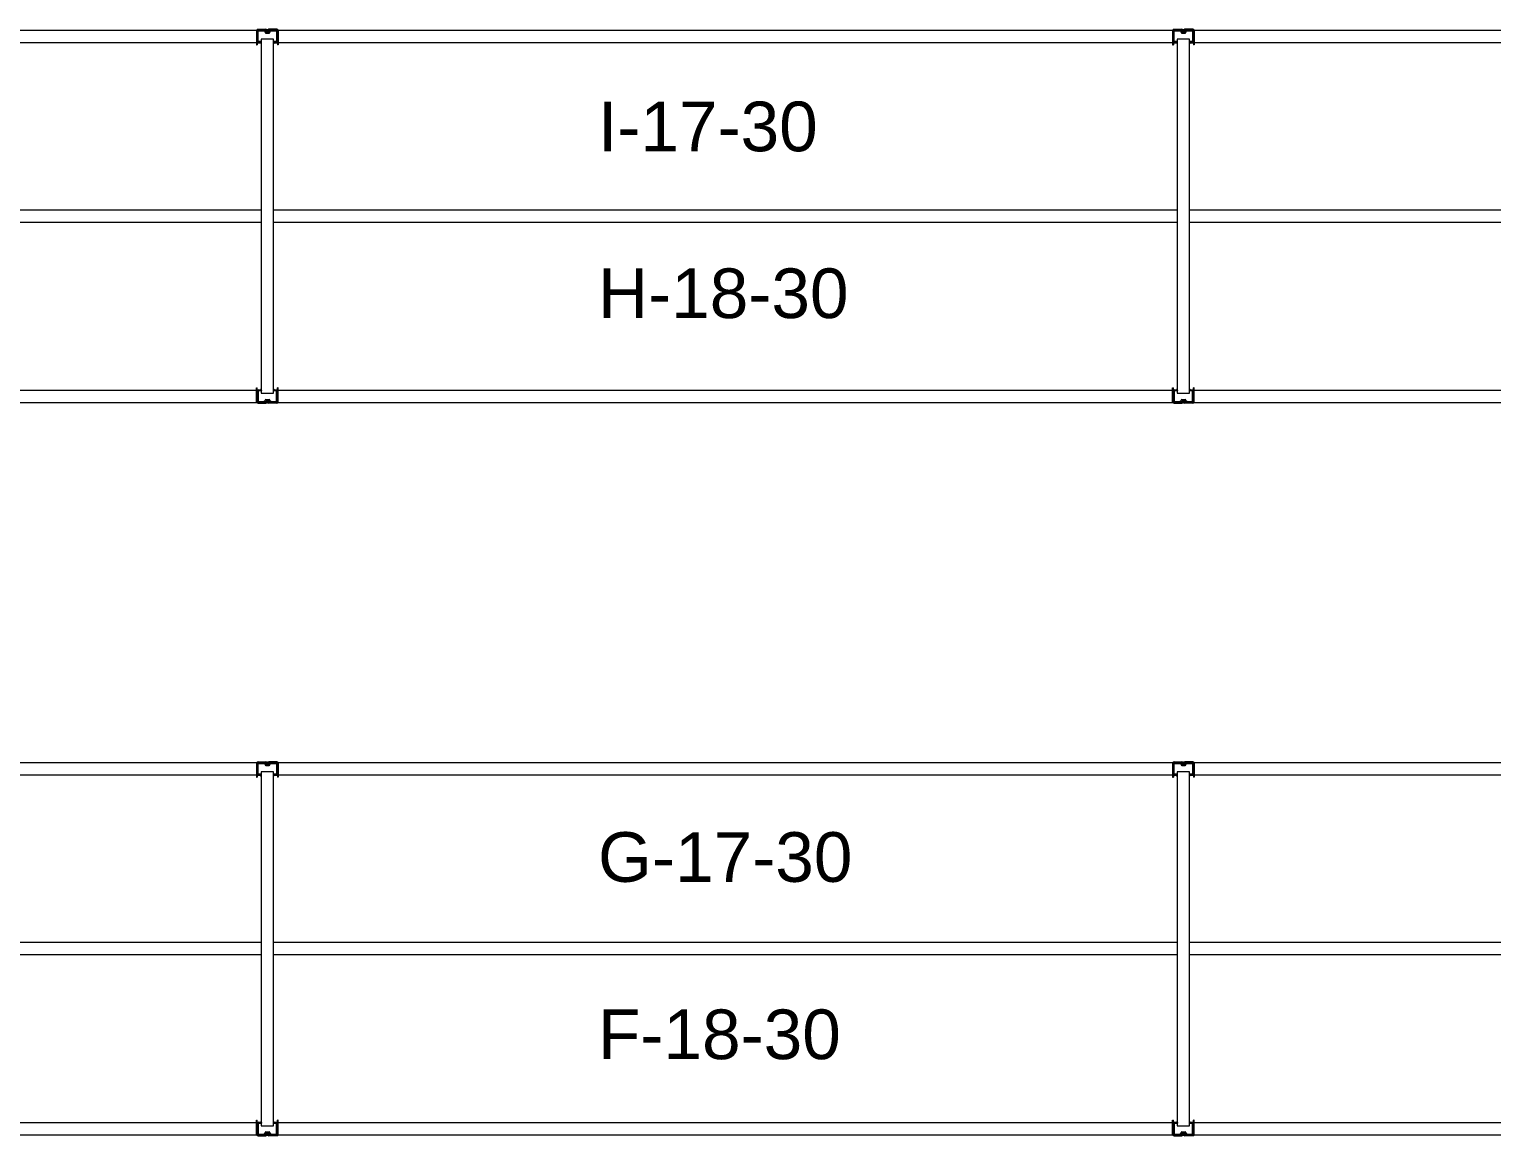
# Model space of a CAD drawing. Header units: inches. Extents: x 2743 to 10591, y -1604 to 5792.
# Drawn here: x 3380.9 to 3616.6, y -156.5 to 21.8 of the extents above; entities that cross this region are included whole.
import ezdxf

# ---------------------------------------------------------------- set-up
doc = ezdxf.new("R2010")
doc.units = ezdxf.units.IN
doc.header["$LTSCALE"] = 0.1875
doc.header["$MEASUREMENT"] = 0
for name, color, linetype, lineweight in [('22 Dimension', 7, 'Continuous', 5), ('32 Echelle', 160, 'Continuous', 15), ('33 Poutre', 30, 'Continuous', 15)]:
    doc.layers.add(name, color=color, linetype=linetype, lineweight=lineweight)
doc.styles.add('arial', font='')
doc.styles.get('arial').set_extended_font_data('Arial')

msp = doc.modelspace()

# ---------------------------------------------------------------- hatches: boundary and pattern name
at = {"layer": '32 Echelle'}
for points in [[(3418.33382, 19.47012), (3418.33382, 19.65762), (3418.14632, 19.65762)], [(3418.33382, 19.47012), (3418.33382, 19.65762), (3418.14632, 19.65762)], [(3420.33382, 19.47012), (3420.33382, 19.65762), (3420.52132, 19.65762)], [(3420.33382, 19.47012), (3420.33382, 19.65762), (3420.52132, 19.65762)], [(3565.95882, 19.47012), (3565.95882, 19.65762), (3565.77132, 19.65762)], [(3565.95882, 19.47012), (3565.95882, 19.65762), (3565.77132, 19.65762)], [(3567.95882, 19.47012), (3567.95882, 19.65762), (3568.14632, 19.65762)], [(3567.95882, 19.47012), (3567.95882, 19.65762), (3568.14632, 19.65762)], [(3418.33382, -36.15488), (3418.33382, -36.34238), (3418.14632, -36.34238)], [(3418.33382, -36.15488), (3418.33382, -36.34238), (3418.14632, -36.34238)], [(3420.33382, -36.15488), (3420.33382, -36.34238), (3420.52132, -36.34238)], [(3420.33382, -36.15488), (3420.33382, -36.34238), (3420.52132, -36.34238)], [(3565.95882, -36.15488), (3565.95882, -36.34238), (3565.77132, -36.34238)], [(3565.95882, -36.15488), (3565.95882, -36.34238), (3565.77132, -36.34238)], [(3567.95882, -36.15488), (3567.95882, -36.34238), (3568.14632, -36.34238)], [(3567.95882, -36.15488), (3567.95882, -36.34238), (3568.14632, -36.34238)], [(3418.33382, -98.52988), (3418.33382, -98.34238), (3418.14632, -98.34238)], [(3418.33382, -98.52988), (3418.33382, -98.34238), (3418.14632, -98.34238)], [(3420.33382, -98.52988), (3420.33382, -98.34238), (3420.52132, -98.34238)], [(3420.33382, -98.52988), (3420.33382, -98.34238), (3420.52132, -98.34238)], [(3565.95882, -98.52988), (3565.95882, -98.34238), (3565.77132, -98.34238)], [(3565.95882, -98.52988), (3565.95882, -98.34238), (3565.77132, -98.34238)], [(3567.95882, -98.52988), (3567.95882, -98.34238), (3568.14632, -98.34238)], [(3567.95882, -98.52988), (3567.95882, -98.34238), (3568.14632, -98.34238)], [(3418.33382, -154.15488), (3418.33382, -154.34238), (3418.14632, -154.34238)], [(3418.33382, -154.15488), (3418.33382, -154.34238), (3418.14632, -154.34238)], [(3420.33382, -154.15488), (3420.33382, -154.34238), (3420.52132, -154.34238)], [(3420.33382, -154.15488), (3420.33382, -154.34238), (3420.52132, -154.34238)], [(3565.95882, -154.15488), (3565.95882, -154.34238), (3565.77132, -154.34238)], [(3565.95882, -154.15488), (3565.95882, -154.34238), (3565.77132, -154.34238)], [(3567.95882, -154.15488), (3567.95882, -154.34238), (3568.14632, -154.34238)], [(3567.95882, -154.15488), (3567.95882, -154.34238), (3568.14632, -154.34238)]]:
    msp.add_hatch(color=256, dxfattribs=at).paths.add_polyline_path(points)

# ---------------------------------------------------------------- linework, layer by layer
at = {"layer": '22 Dimension'}
for p, q in [((3418.33382, -7.34238), (3272.70882, -7.34238)), ((3418.33382, -9.34238), (3272.70882, -9.34238)), ((3565.95882, -7.34238), (3420.33382, -7.34238)), ((3565.95882, -9.34238), (3420.33382, -9.34238)), ((3713.58382, -7.34238), (3567.95882, -7.34238)), ((3713.58382, -9.34238), (3567.95882, -9.34238)), ((3418.33382, -125.34238), (3272.70882, -125.34238)), ((3565.95882, -125.34238), (3420.33382, -125.34238)), ((3713.58382, -125.34238), (3567.95882, -125.34238)), ((3418.33382, -127.34238), (3272.70882, -127.34238)), ((3565.95882, -127.34238), (3420.33382, -127.34238)), ((3713.58382, -127.34238), (3567.95882, -127.34238))]:
    msp.add_line(p, q, dxfattribs=at)
at = {"layer": '32 Echelle', "linetype": 'Continuous', "lineweight": 25}
for p, q in [((3417.70886, 21.47387), (3417.70886, 19.84137)), ((3417.70886, 21.47387), (3417.70886, 19.84137)), ((3417.79886, 19.84137), (3417.79886, 21.47387)), ((3417.79886, 19.84137), (3417.79886, 21.47387)), ((3418.82145, 21.65762), (3417.89261, 21.65762)), ((3418.82145, 21.65762), (3417.89261, 21.65762)), ((3417.89261, 21.56762), (3418.82145, 21.56762)), ((3417.89261, 21.56762), (3418.82145, 21.56762)), ((3418.9111, 21.50128), (3418.95501, 21.35764)), ((3418.9111, 21.50128), (3418.95501, 21.35764)), ((3419.04108, 21.38396), (3418.99717, 21.52759)), ((3419.04108, 21.38396), (3418.99717, 21.52759)), ((3419.5369, 21.31762), (3419.13073, 21.31762)), ((3419.5369, 21.31762), (3419.13073, 21.31762)), ((3419.13073, 21.22762), (3419.5369, 21.22762)), ((3419.13073, 21.22762), (3419.5369, 21.22762)), ((3419.67047, 21.52759), (3419.62655, 21.38396)), ((3419.67047, 21.52759), (3419.62655, 21.38396)), ((3419.71262, 21.35764), (3419.75653, 21.50128)), ((3419.71262, 21.35764), (3419.75653, 21.50128)), ((3420.77502, 21.65762), (3419.84619, 21.65762)), ((3420.77502, 21.65762), (3419.84619, 21.65762)), ((3419.84619, 21.56762), (3420.77502, 21.56762)), ((3419.84619, 21.56762), (3420.77502, 21.56762)), ((3420.86877, 21.47387), (3420.86877, 19.84137)), ((3420.86877, 21.47387), (3420.86877, 19.84137)), ((3420.95877, 19.84137), (3420.95877, 21.47387)), ((3420.95877, 19.84137), (3420.95877, 21.47387)), ((3565.33386, 21.47387), (3565.33386, 19.84137)), ((3565.33386, 21.47387), (3565.33386, 19.84137)), ((3565.42386, 19.84137), (3565.42386, 21.47387)), ((3565.42386, 19.84137), (3565.42386, 21.47387)), ((3566.44645, 21.65762), (3565.51761, 21.65762)), ((3566.44645, 21.65762), (3565.51761, 21.65762)), ((3565.51761, 21.56762), (3566.44645, 21.56762)), ((3565.51761, 21.56762), (3566.44645, 21.56762)), ((3566.5361, 21.50128), (3566.58001, 21.35764)), ((3566.5361, 21.50128), (3566.58001, 21.35764)), ((3566.66608, 21.38396), (3566.62217, 21.52759)), ((3566.66608, 21.38396), (3566.62217, 21.52759)), ((3567.1619, 21.31762), (3566.75573, 21.31762)), ((3567.1619, 21.31762), (3566.75573, 21.31762)), ((3566.75573, 21.22762), (3567.1619, 21.22762)), ((3566.75573, 21.22762), (3567.1619, 21.22762)), ((3567.29547, 21.52759), (3567.25155, 21.38396)), ((3567.29547, 21.52759), (3567.25155, 21.38396)), ((3567.33762, 21.35764), (3567.38153, 21.50128)), ((3567.33762, 21.35764), (3567.38153, 21.50128)), ((3568.40002, 21.65762), (3567.47119, 21.65762)), ((3568.40002, 21.65762), (3567.47119, 21.65762)), ((3567.47119, 21.56762), (3568.40002, 21.56762)), ((3567.47119, 21.56762), (3568.40002, 21.56762)), ((3568.49377, 21.47387), (3568.49377, 19.84137)), ((3568.49377, 21.47387), (3568.49377, 19.84137)), ((3568.58377, 19.84137), (3568.58377, 21.47387)), ((3568.58377, 19.84137), (3568.58377, 21.47387)), ((3418.30886, 19.74762), (3417.89261, 19.74762)), ((3418.30886, 19.74762), (3417.89261, 19.74762)), ((3417.89261, 19.65762), (3418.30886, 19.65762)), ((3417.89261, 19.65762), (3418.30886, 19.65762)), ((3418.30886, 19.65762), (3418.30886, 19.74762)), ((3418.30886, 19.65762), (3418.30886, 19.74762)), ((3420.77502, 19.74762), (3420.35877, 19.74762)), ((3420.35877, 19.74762), (3420.35877, 19.65762)), ((3420.77502, 19.74762), (3420.35877, 19.74762)), ((3420.35877, 19.74762), (3420.35877, 19.65762)), ((3420.35877, 19.65762), (3420.77502, 19.65762)), ((3420.35877, 19.65762), (3420.77502, 19.65762)), ((3565.93386, 19.74762), (3565.51761, 19.74762)), ((3565.93386, 19.74762), (3565.51761, 19.74762)), ((3565.51761, 19.65762), (3565.93386, 19.65762)), ((3565.51761, 19.65762), (3565.93386, 19.65762)), ((3565.93386, 19.65762), (3565.93386, 19.74762)), ((3565.93386, 19.65762), (3565.93386, 19.74762)), ((3568.40002, 19.74762), (3567.98377, 19.74762)), ((3567.98377, 19.74762), (3567.98377, 19.65762)), ((3568.40002, 19.74762), (3567.98377, 19.74762)), ((3567.98377, 19.74762), (3567.98377, 19.65762)), ((3567.98377, 19.65762), (3568.40002, 19.65762)), ((3567.98377, 19.65762), (3568.40002, 19.65762)), ((3417.70886, -38.15863), (3417.70886, -36.52613)), ((3417.70886, -38.15863), (3417.70886, -36.52613)), ((3417.79886, -36.52613), (3417.79886, -38.15863)), ((3417.79886, -36.52613), (3417.79886, -38.15863)), ((3417.89261, -36.34238), (3418.30886, -36.34238)), ((3417.89261, -36.34238), (3418.30886, -36.34238)), ((3418.30886, -36.43238), (3417.89261, -36.43238)), ((3418.30886, -36.43238), (3417.89261, -36.43238)), ((3418.30886, -36.34238), (3418.30886, -36.43238)), ((3418.30886, -36.34238), (3418.30886, -36.43238)), ((3420.35877, -36.34238), (3420.77502, -36.34238)), ((3420.35877, -36.43238), (3420.35877, -36.34238)), ((3420.35877, -36.34238), (3420.77502, -36.34238)), ((3420.35877, -36.43238), (3420.35877, -36.34238)), ((3420.77502, -36.43238), (3420.35877, -36.43238)), ((3420.77502, -36.43238), (3420.35877, -36.43238)), ((3420.86877, -38.15863), (3420.86877, -36.52613)), ((3420.86877, -38.15863), (3420.86877, -36.52613)), ((3420.95877, -36.52613), (3420.95877, -38.15863)), ((3420.95877, -36.52613), (3420.95877, -38.15863)), ((3565.33386, -38.15863), (3565.33386, -36.52613)), ((3565.33386, -38.15863), (3565.33386, -36.52613)), ((3565.42386, -36.52613), (3565.42386, -38.15863)), ((3565.42386, -36.52613), (3565.42386, -38.15863)), ((3565.51761, -36.34238), (3565.93386, -36.34238)), ((3565.51761, -36.34238), (3565.93386, -36.34238)), ((3565.93386, -36.43238), (3565.51761, -36.43238)), ((3565.93386, -36.43238), (3565.51761, -36.43238)), ((3565.93386, -36.34238), (3565.93386, -36.43238)), ((3565.93386, -36.34238), (3565.93386, -36.43238)), ((3567.98377, -36.34238), (3568.40002, -36.34238)), ((3567.98377, -36.43238), (3567.98377, -36.34238)), ((3567.98377, -36.34238), (3568.40002, -36.34238)), ((3567.98377, -36.43238), (3567.98377, -36.34238)), ((3568.40002, -36.43238), (3567.98377, -36.43238)), ((3568.40002, -36.43238), (3567.98377, -36.43238)), ((3568.49377, -38.15863), (3568.49377, -36.52613)), ((3568.49377, -38.15863), (3568.49377, -36.52613)), ((3568.58377, -36.52613), (3568.58377, -38.15863)), ((3568.58377, -36.52613), (3568.58377, -38.15863)), ((3417.89261, -38.25238), (3418.82145, -38.25238)), ((3417.89261, -38.25238), (3418.82145, -38.25238)), ((3418.82145, -38.34238), (3417.89261, -38.34238)), ((3418.82145, -38.34238), (3417.89261, -38.34238)), ((3418.9111, -38.18604), (3418.95501, -38.04241)), ((3418.9111, -38.18604), (3418.95501, -38.04241)), ((3419.04108, -38.06872), (3418.99717, -38.21236)), ((3419.04108, -38.06872), (3418.99717, -38.21236)), ((3419.13073, -37.91238), (3419.5369, -37.91238)), ((3419.13073, -37.91238), (3419.5369, -37.91238)), ((3419.5369, -38.00238), (3419.13073, -38.00238)), ((3419.5369, -38.00238), (3419.13073, -38.00238)), ((3419.67047, -38.21236), (3419.62655, -38.06872)), ((3419.67047, -38.21236), (3419.62655, -38.06872)), ((3419.71262, -38.04241), (3419.75653, -38.18604)), ((3419.71262, -38.04241), (3419.75653, -38.18604)), ((3419.84619, -38.25238), (3420.77502, -38.25238)), ((3419.84619, -38.25238), (3420.77502, -38.25238)), ((3420.77502, -38.34238), (3419.84619, -38.34238)), ((3420.77502, -38.34238), (3419.84619, -38.34238)), ((3565.51761, -38.25238), (3566.44645, -38.25238)), ((3565.51761, -38.25238), (3566.44645, -38.25238)), ((3566.44645, -38.34238), (3565.51761, -38.34238)), ((3566.44645, -38.34238), (3565.51761, -38.34238)), ((3566.5361, -38.18604), (3566.58001, -38.04241)), ((3566.5361, -38.18604), (3566.58001, -38.04241)), ((3566.66608, -38.06872), (3566.62217, -38.21236)), ((3566.66608, -38.06872), (3566.62217, -38.21236)), ((3566.75573, -37.91238), (3567.1619, -37.91238)), ((3566.75573, -37.91238), (3567.1619, -37.91238)), ((3567.1619, -38.00238), (3566.75573, -38.00238)), ((3567.1619, -38.00238), (3566.75573, -38.00238)), ((3567.29547, -38.21236), (3567.25155, -38.06872)), ((3567.29547, -38.21236), (3567.25155, -38.06872)), ((3567.33762, -38.04241), (3567.38153, -38.18604)), ((3567.33762, -38.04241), (3567.38153, -38.18604)), ((3567.47119, -38.25238), (3568.40002, -38.25238)), ((3567.47119, -38.25238), (3568.40002, -38.25238)), ((3568.40002, -38.34238), (3567.47119, -38.34238)), ((3568.40002, -38.34238), (3567.47119, -38.34238)), ((3417.70886, -96.52613), (3417.70886, -98.15863)), ((3417.70886, -96.52613), (3417.70886, -98.15863)), ((3417.79886, -98.15863), (3417.79886, -96.52613)), ((3417.79886, -98.15863), (3417.79886, -96.52613)), ((3418.82145, -96.34238), (3417.89261, -96.34238)), ((3418.82145, -96.34238), (3417.89261, -96.34238)), ((3417.89261, -96.43238), (3418.82145, -96.43238)), ((3417.89261, -96.43238), (3418.82145, -96.43238)), ((3418.9111, -96.49872), (3418.95501, -96.64236)), ((3418.9111, -96.49872), (3418.95501, -96.64236)), ((3419.04108, -96.61604), (3418.99717, -96.47241)), ((3419.04108, -96.61604), (3418.99717, -96.47241)), ((3419.67047, -96.47241), (3419.62655, -96.61604)), ((3419.67047, -96.47241), (3419.62655, -96.61604)), ((3419.71262, -96.64236), (3419.75653, -96.49872)), ((3419.71262, -96.64236), (3419.75653, -96.49872)), ((3420.77502, -96.34238), (3419.84619, -96.34238)), ((3420.77502, -96.34238), (3419.84619, -96.34238)), ((3419.84619, -96.43238), (3420.77502, -96.43238)), ((3419.84619, -96.43238), (3420.77502, -96.43238)), ((3420.86877, -96.52613), (3420.86877, -98.15863)), ((3420.86877, -96.52613), (3420.86877, -98.15863)), ((3420.95877, -98.15863), (3420.95877, -96.52613)), ((3420.95877, -98.15863), (3420.95877, -96.52613)), ((3565.33386, -96.52613), (3565.33386, -98.15863)), ((3565.33386, -96.52613), (3565.33386, -98.15863)), ((3565.42386, -98.15863), (3565.42386, -96.52613)), ((3565.42386, -98.15863), (3565.42386, -96.52613)), ((3566.44645, -96.34238), (3565.51761, -96.34238)), ((3566.44645, -96.34238), (3565.51761, -96.34238)), ((3565.51761, -96.43238), (3566.44645, -96.43238)), ((3565.51761, -96.43238), (3566.44645, -96.43238)), ((3566.5361, -96.49872), (3566.58001, -96.64236)), ((3566.5361, -96.49872), (3566.58001, -96.64236)), ((3566.66608, -96.61604), (3566.62217, -96.47241)), ((3566.66608, -96.61604), (3566.62217, -96.47241)), ((3567.29547, -96.47241), (3567.25155, -96.61604)), ((3567.29547, -96.47241), (3567.25155, -96.61604)), ((3567.33762, -96.64236), (3567.38153, -96.49872)), ((3567.33762, -96.64236), (3567.38153, -96.49872)), ((3568.40002, -96.34238), (3567.47119, -96.34238)), ((3568.40002, -96.34238), (3567.47119, -96.34238)), ((3567.47119, -96.43238), (3568.40002, -96.43238)), ((3567.47119, -96.43238), (3568.40002, -96.43238)), ((3568.49377, -96.52613), (3568.49377, -98.15863)), ((3568.49377, -96.52613), (3568.49377, -98.15863)), ((3568.58377, -98.15863), (3568.58377, -96.52613)), ((3568.58377, -98.15863), (3568.58377, -96.52613)), ((3418.30886, -98.25238), (3417.89261, -98.25238)), ((3418.30886, -98.25238), (3417.89261, -98.25238)), ((3417.89261, -98.34238), (3418.30886, -98.34238)), ((3417.89261, -98.34238), (3418.30886, -98.34238)), ((3418.30886, -98.34238), (3418.30886, -98.25238)), ((3418.30886, -98.34238), (3418.30886, -98.25238)), ((3419.5369, -96.68238), (3419.13073, -96.68238)), ((3419.5369, -96.68238), (3419.13073, -96.68238)), ((3419.13073, -96.77238), (3419.5369, -96.77238)), ((3419.13073, -96.77238), (3419.5369, -96.77238)), ((3420.77502, -98.25238), (3420.35877, -98.25238)), ((3420.35877, -98.25238), (3420.35877, -98.34238)), ((3420.77502, -98.25238), (3420.35877, -98.25238)), ((3420.35877, -98.25238), (3420.35877, -98.34238)), ((3420.35877, -98.34238), (3420.77502, -98.34238)), ((3420.35877, -98.34238), (3420.77502, -98.34238)), ((3565.93386, -98.25238), (3565.51761, -98.25238)), ((3565.93386, -98.25238), (3565.51761, -98.25238)), ((3565.51761, -98.34238), (3565.93386, -98.34238)), ((3565.51761, -98.34238), (3565.93386, -98.34238)), ((3565.93386, -98.34238), (3565.93386, -98.25238)), ((3565.93386, -98.34238), (3565.93386, -98.25238)), ((3567.1619, -96.68238), (3566.75573, -96.68238)), ((3567.1619, -96.68238), (3566.75573, -96.68238)), ((3566.75573, -96.77238), (3567.1619, -96.77238)), ((3566.75573, -96.77238), (3567.1619, -96.77238)), ((3568.40002, -98.25238), (3567.98377, -98.25238)), ((3567.98377, -98.25238), (3567.98377, -98.34238)), ((3568.40002, -98.25238), (3567.98377, -98.25238)), ((3567.98377, -98.25238), (3567.98377, -98.34238)), ((3567.98377, -98.34238), (3568.40002, -98.34238)), ((3567.98377, -98.34238), (3568.40002, -98.34238)), ((3417.70886, -156.15863), (3417.70886, -154.52613)), ((3417.70886, -156.15863), (3417.70886, -154.52613)), ((3417.79886, -154.52613), (3417.79886, -156.15863)), ((3417.79886, -154.52613), (3417.79886, -156.15863)), ((3417.89261, -154.34238), (3418.30886, -154.34238)), ((3417.89261, -154.34238), (3418.30886, -154.34238)), ((3418.30886, -154.43238), (3417.89261, -154.43238)), ((3418.30886, -154.43238), (3417.89261, -154.43238)), ((3418.30886, -154.34238), (3418.30886, -154.43238)), ((3418.30886, -154.34238), (3418.30886, -154.43238)), ((3420.35877, -154.34238), (3420.77502, -154.34238)), ((3420.35877, -154.43238), (3420.35877, -154.34238)), ((3420.35877, -154.34238), (3420.77502, -154.34238)), ((3420.35877, -154.43238), (3420.35877, -154.34238)), ((3420.77502, -154.43238), (3420.35877, -154.43238)), ((3420.77502, -154.43238), (3420.35877, -154.43238)), ((3420.86877, -156.15863), (3420.86877, -154.52613)), ((3420.86877, -156.15863), (3420.86877, -154.52613)), ((3420.95877, -154.52613), (3420.95877, -156.15863)), ((3420.95877, -154.52613), (3420.95877, -156.15863)), ((3565.33386, -156.15863), (3565.33386, -154.52613)), ((3565.33386, -156.15863), (3565.33386, -154.52613)), ((3565.42386, -154.52613), (3565.42386, -156.15863)), ((3565.42386, -154.52613), (3565.42386, -156.15863)), ((3565.51761, -154.34238), (3565.93386, -154.34238)), ((3565.51761, -154.34238), (3565.93386, -154.34238)), ((3565.93386, -154.43238), (3565.51761, -154.43238)), ((3565.93386, -154.43238), (3565.51761, -154.43238)), ((3565.93386, -154.34238), (3565.93386, -154.43238)), ((3565.93386, -154.34238), (3565.93386, -154.43238)), ((3567.98377, -154.34238), (3568.40002, -154.34238)), ((3567.98377, -154.43238), (3567.98377, -154.34238)), ((3567.98377, -154.34238), (3568.40002, -154.34238)), ((3567.98377, -154.43238), (3567.98377, -154.34238)), ((3568.40002, -154.43238), (3567.98377, -154.43238)), ((3568.40002, -154.43238), (3567.98377, -154.43238)), ((3568.49377, -156.15863), (3568.49377, -154.52613)), ((3568.49377, -156.15863), (3568.49377, -154.52613)), ((3568.58377, -154.52613), (3568.58377, -156.15863)), ((3568.58377, -154.52613), (3568.58377, -156.15863)), ((3417.89261, -156.25238), (3418.82145, -156.25238)), ((3417.89261, -156.25238), (3418.82145, -156.25238)), ((3418.82145, -156.34238), (3417.89261, -156.34238)), ((3418.82145, -156.34238), (3417.89261, -156.34238)), ((3418.9111, -156.18604), (3418.95501, -156.04241)), ((3418.9111, -156.18604), (3418.95501, -156.04241)), ((3419.04108, -156.06872), (3418.99717, -156.21236)), ((3419.04108, -156.06872), (3418.99717, -156.21236)), ((3419.13073, -155.91238), (3419.5369, -155.91238)), ((3419.13073, -155.91238), (3419.5369, -155.91238)), ((3419.5369, -156.00238), (3419.13073, -156.00238)), ((3419.5369, -156.00238), (3419.13073, -156.00238)), ((3419.67047, -156.21236), (3419.62655, -156.06872)), ((3419.67047, -156.21236), (3419.62655, -156.06872)), ((3419.71262, -156.04241), (3419.75653, -156.18604)), ((3419.71262, -156.04241), (3419.75653, -156.18604)), ((3419.84619, -156.25238), (3420.77502, -156.25238)), ((3419.84619, -156.25238), (3420.77502, -156.25238)), ((3420.77502, -156.34238), (3419.84619, -156.34238)), ((3420.77502, -156.34238), (3419.84619, -156.34238)), ((3565.51761, -156.25238), (3566.44645, -156.25238)), ((3565.51761, -156.25238), (3566.44645, -156.25238)), ((3566.44645, -156.34238), (3565.51761, -156.34238)), ((3566.44645, -156.34238), (3565.51761, -156.34238)), ((3566.5361, -156.18604), (3566.58001, -156.04241)), ((3566.5361, -156.18604), (3566.58001, -156.04241)), ((3566.66608, -156.06872), (3566.62217, -156.21236)), ((3566.66608, -156.06872), (3566.62217, -156.21236)), ((3566.75573, -155.91238), (3567.1619, -155.91238)), ((3566.75573, -155.91238), (3567.1619, -155.91238)), ((3567.1619, -156.00238), (3566.75573, -156.00238)), ((3567.1619, -156.00238), (3566.75573, -156.00238)), ((3567.29547, -156.21236), (3567.25155, -156.06872)), ((3567.29547, -156.21236), (3567.25155, -156.06872)), ((3567.33762, -156.04241), (3567.38153, -156.18604)), ((3567.33762, -156.04241), (3567.38153, -156.18604)), ((3567.47119, -156.25238), (3568.40002, -156.25238)), ((3567.47119, -156.25238), (3568.40002, -156.25238)), ((3568.40002, -156.34238), (3567.47119, -156.34238)), ((3568.40002, -156.34238), (3567.47119, -156.34238))]:
    msp.add_line(p, q, dxfattribs=at)
at = {"layer": '32 Echelle'}
for p, q in [((3418.33382, 19.65762), (3418.14632, 19.65762)), ((3418.33382, 19.47012), (3418.14632, 19.65762)), ((3418.33382, 19.65762), (3418.14632, 19.65762)), ((3418.33382, 19.47012), (3418.14632, 19.65762)), ((3420.33382, 20.15762), (3418.33382, 20.15762)), ((3418.33382, 20.15762), (3418.33382, -36.84238)), ((3420.33382, 20.15762), (3418.33382, 20.15762)), ((3418.33382, 20.15762), (3418.33382, -36.84238)), ((3418.33382, 19.47012), (3418.33382, 19.65762)), ((3418.33382, 19.47012), (3418.33382, 19.65762)), ((3420.33382, -36.84238), (3420.33382, 20.15762)), ((3420.33382, -36.84238), (3420.33382, 20.15762)), ((3420.33382, 19.65762), (3420.52132, 19.65762)), ((3420.33382, 19.47012), (3420.33382, 19.65762)), ((3420.33382, 19.47012), (3420.52132, 19.65762)), ((3420.33382, 19.65762), (3420.52132, 19.65762)), ((3420.33382, 19.47012), (3420.33382, 19.65762)), ((3420.33382, 19.47012), (3420.52132, 19.65762)), ((3565.95882, 19.65762), (3565.77132, 19.65762)), ((3565.95882, 19.47012), (3565.77132, 19.65762)), ((3565.95882, 19.65762), (3565.77132, 19.65762)), ((3565.95882, 19.47012), (3565.77132, 19.65762)), ((3567.95882, 20.15762), (3565.95882, 20.15762)), ((3565.95882, 20.15762), (3565.95882, -36.84238)), ((3567.95882, 20.15762), (3565.95882, 20.15762)), ((3565.95882, 20.15762), (3565.95882, -36.84238)), ((3565.95882, 19.47012), (3565.95882, 19.65762)), ((3565.95882, 19.47012), (3565.95882, 19.65762)), ((3567.95882, -36.84238), (3567.95882, 20.15762)), ((3567.95882, -36.84238), (3567.95882, 20.15762)), ((3567.95882, 19.65762), (3568.14632, 19.65762)), ((3567.95882, 19.47012), (3567.95882, 19.65762)), ((3567.95882, 19.47012), (3568.14632, 19.65762)), ((3567.95882, 19.65762), (3568.14632, 19.65762)), ((3567.95882, 19.47012), (3567.95882, 19.65762)), ((3567.95882, 19.47012), (3568.14632, 19.65762)), ((3418.33382, -36.15488), (3418.14632, -36.34238)), ((3418.33382, -36.15488), (3418.14632, -36.34238)), ((3418.33382, -36.34238), (3418.14632, -36.34238)), ((3418.33382, -36.34238), (3418.14632, -36.34238)), ((3418.33382, -36.15488), (3418.33382, -36.34238)), ((3418.33382, -36.15488), (3418.33382, -36.34238)), ((3418.33382, -36.84238), (3420.33382, -36.84238)), ((3418.33382, -36.84238), (3420.33382, -36.84238)), ((3420.33382, -36.15488), (3420.33382, -36.34238)), ((3420.33382, -36.15488), (3420.52132, -36.34238)), ((3420.33382, -36.15488), (3420.33382, -36.34238)), ((3420.33382, -36.15488), (3420.52132, -36.34238)), ((3420.33382, -36.34238), (3420.52132, -36.34238)), ((3420.33382, -36.34238), (3420.52132, -36.34238)), ((3565.95882, -36.15488), (3565.77132, -36.34238)), ((3565.95882, -36.15488), (3565.77132, -36.34238)), ((3565.95882, -36.34238), (3565.77132, -36.34238)), ((3565.95882, -36.34238), (3565.77132, -36.34238)), ((3565.95882, -36.15488), (3565.95882, -36.34238)), ((3565.95882, -36.15488), (3565.95882, -36.34238)), ((3565.95882, -36.84238), (3567.95882, -36.84238)), ((3565.95882, -36.84238), (3567.95882, -36.84238)), ((3567.95882, -36.15488), (3567.95882, -36.34238)), ((3567.95882, -36.15488), (3568.14632, -36.34238)), ((3567.95882, -36.15488), (3567.95882, -36.34238)), ((3567.95882, -36.15488), (3568.14632, -36.34238)), ((3567.95882, -36.34238), (3568.14632, -36.34238)), ((3567.95882, -36.34238), (3568.14632, -36.34238)), ((3418.33382, -98.34238), (3418.14632, -98.34238)), ((3418.33382, -98.52988), (3418.14632, -98.34238)), ((3418.33382, -98.34238), (3418.14632, -98.34238)), ((3418.33382, -98.52988), (3418.14632, -98.34238)), ((3420.33382, -97.84238), (3418.33382, -97.84238)), ((3418.33382, -97.84238), (3418.33382, -154.84238)), ((3420.33382, -97.84238), (3418.33382, -97.84238)), ((3418.33382, -97.84238), (3418.33382, -154.84238)), ((3418.33382, -98.52988), (3418.33382, -98.34238)), ((3418.33382, -98.52988), (3418.33382, -98.34238)), ((3420.33382, -154.84238), (3420.33382, -97.84238)), ((3420.33382, -154.84238), (3420.33382, -97.84238)), ((3420.33382, -98.34238), (3420.52132, -98.34238)), ((3420.33382, -98.52988), (3420.33382, -98.34238)), ((3420.33382, -98.52988), (3420.52132, -98.34238)), ((3420.33382, -98.34238), (3420.52132, -98.34238)), ((3420.33382, -98.52988), (3420.33382, -98.34238)), ((3420.33382, -98.52988), (3420.52132, -98.34238)), ((3565.95882, -98.34238), (3565.77132, -98.34238)), ((3565.95882, -98.52988), (3565.77132, -98.34238)), ((3565.95882, -98.34238), (3565.77132, -98.34238)), ((3565.95882, -98.52988), (3565.77132, -98.34238)), ((3567.95882, -97.84238), (3565.95882, -97.84238)), ((3565.95882, -97.84238), (3565.95882, -154.84238)), ((3567.95882, -97.84238), (3565.95882, -97.84238)), ((3565.95882, -97.84238), (3565.95882, -154.84238)), ((3565.95882, -98.52988), (3565.95882, -98.34238)), ((3565.95882, -98.52988), (3565.95882, -98.34238)), ((3567.95882, -154.84238), (3567.95882, -97.84238)), ((3567.95882, -154.84238), (3567.95882, -97.84238)), ((3567.95882, -98.34238), (3568.14632, -98.34238)), ((3567.95882, -98.52988), (3567.95882, -98.34238)), ((3567.95882, -98.52988), (3568.14632, -98.34238)), ((3567.95882, -98.34238), (3568.14632, -98.34238)), ((3567.95882, -98.52988), (3567.95882, -98.34238)), ((3567.95882, -98.52988), (3568.14632, -98.34238)), ((3418.33382, -154.15488), (3418.14632, -154.34238)), ((3418.33382, -154.15488), (3418.14632, -154.34238)), ((3418.33382, -154.34238), (3418.14632, -154.34238)), ((3418.33382, -154.34238), (3418.14632, -154.34238)), ((3418.33382, -154.15488), (3418.33382, -154.34238)), ((3418.33382, -154.15488), (3418.33382, -154.34238)), ((3418.33382, -154.84238), (3420.33382, -154.84238)), ((3418.33382, -154.84238), (3420.33382, -154.84238)), ((3420.33382, -154.15488), (3420.33382, -154.34238)), ((3420.33382, -154.15488), (3420.52132, -154.34238)), ((3420.33382, -154.15488), (3420.33382, -154.34238)), ((3420.33382, -154.15488), (3420.52132, -154.34238)), ((3420.33382, -154.34238), (3420.52132, -154.34238)), ((3420.33382, -154.34238), (3420.52132, -154.34238)), ((3565.95882, -154.15488), (3565.77132, -154.34238)), ((3565.95882, -154.15488), (3565.77132, -154.34238)), ((3565.95882, -154.34238), (3565.77132, -154.34238)), ((3565.95882, -154.34238), (3565.77132, -154.34238)), ((3565.95882, -154.15488), (3565.95882, -154.34238)), ((3565.95882, -154.15488), (3565.95882, -154.34238)), ((3565.95882, -154.84238), (3567.95882, -154.84238)), ((3565.95882, -154.84238), (3567.95882, -154.84238)), ((3567.95882, -154.15488), (3567.95882, -154.34238)), ((3567.95882, -154.15488), (3568.14632, -154.34238)), ((3567.95882, -154.15488), (3567.95882, -154.34238)), ((3567.95882, -154.15488), (3568.14632, -154.34238)), ((3567.95882, -154.34238), (3568.14632, -154.34238)), ((3567.95882, -154.34238), (3568.14632, -154.34238))]:
    msp.add_line(p, q, dxfattribs=at)
at = {"layer": '32 Echelle', "linetype": 'Continuous', "lineweight": 25}
for centre, radius, start, end in [((3417.89261, 21.47387), 0.18375, 90, 180), ((3417.89261, 21.47387), 0.18375, 90, 180), ((3417.89261, 21.47387), 0.09375, 90, 180), ((3417.89261, 21.47387), 0.09375, 90, 180), ((3418.82145, 21.47387), 0.18375, 17, 90), ((3418.82145, 21.47387), 0.18375, 17, 90), ((3418.82145, 21.47387), 0.09375, 17, 90), ((3418.82145, 21.47387), 0.09375, 17, 90), ((3419.13073, 21.41137), 0.18375, 197, 270), ((3419.13073, 21.41137), 0.18375, 197, 270), ((3419.13073, 21.41137), 0.09375, 197, 270), ((3419.13073, 21.41137), 0.09375, 197, 270), ((3419.5369, 21.41137), 0.09375, 270, 343), ((3419.5369, 21.41137), 0.09375, 270, 343), ((3419.5369, 21.41137), 0.18375, 270, 343), ((3419.5369, 21.41137), 0.18375, 270, 343), ((3419.84619, 21.47387), 0.18375, 90, 163), ((3419.84619, 21.47387), 0.18375, 90, 163), ((3419.84619, 21.47387), 0.09375, 90, 163), ((3419.84619, 21.47387), 0.09375, 90, 163), ((3420.77502, 21.47387), 0.18375, 0, 90), ((3420.77502, 21.47387), 0.18375, 0, 90), ((3420.77502, 21.47387), 0.09375, 0, 90), ((3420.77502, 21.47387), 0.09375, 0, 90), ((3565.51761, 21.47387), 0.18375, 90, 180), ((3565.51761, 21.47387), 0.18375, 90, 180), ((3565.51761, 21.47387), 0.09375, 90, 180), ((3565.51761, 21.47387), 0.09375, 90, 180), ((3566.44645, 21.47387), 0.18375, 17, 90), ((3566.44645, 21.47387), 0.18375, 17, 90), ((3566.44645, 21.47387), 0.09375, 17, 90), ((3566.44645, 21.47387), 0.09375, 17, 90), ((3566.75573, 21.41137), 0.18375, 197, 270), ((3566.75573, 21.41137), 0.18375, 197, 270), ((3566.75573, 21.41137), 0.09375, 197, 270), ((3566.75573, 21.41137), 0.09375, 197, 270), ((3567.1619, 21.41137), 0.09375, 270, 343), ((3567.1619, 21.41137), 0.09375, 270, 343), ((3567.1619, 21.41137), 0.18375, 270, 343), ((3567.1619, 21.41137), 0.18375, 270, 343), ((3567.47119, 21.47387), 0.18375, 90, 163), ((3567.47119, 21.47387), 0.18375, 90, 163), ((3567.47119, 21.47387), 0.09375, 90, 163), ((3567.47119, 21.47387), 0.09375, 90, 163), ((3568.40002, 21.47387), 0.18375, 0, 90), ((3568.40002, 21.47387), 0.18375, 0, 90), ((3568.40002, 21.47387), 0.09375, 0, 90), ((3568.40002, 21.47387), 0.09375, 0, 90), ((3417.89261, 19.84137), 0.18375, 180, 270), ((3417.89261, 19.84137), 0.18375, 180, 270), ((3417.89261, 19.84137), 0.09375, 180, 270), ((3417.89261, 19.84137), 0.09375, 180, 270), ((3420.77502, 19.84137), 0.09375, 270, 0), ((3420.77502, 19.84137), 0.18375, 270, 0), ((3420.77502, 19.84137), 0.09375, 270, 0), ((3420.77502, 19.84137), 0.18375, 270, 0), ((3565.51761, 19.84137), 0.18375, 180, 270), ((3565.51761, 19.84137), 0.18375, 180, 270), ((3565.51761, 19.84137), 0.09375, 180, 270), ((3565.51761, 19.84137), 0.09375, 180, 270), ((3568.40002, 19.84137), 0.09375, 270, 0), ((3568.40002, 19.84137), 0.18375, 270, 0), ((3568.40002, 19.84137), 0.09375, 270, 0), ((3568.40002, 19.84137), 0.18375, 270, 0), ((3417.89261, -36.52613), 0.18375, 90, 180), ((3417.89261, -36.52613), 0.18375, 90, 180), ((3417.89261, -36.52613), 0.09375, 90, 180), ((3417.89261, -36.52613), 0.09375, 90, 180), ((3420.77502, -36.52613), 0.18375, 0, 90), ((3420.77502, -36.52613), 0.18375, 0, 90), ((3420.77502, -36.52613), 0.09375, 0, 90), ((3420.77502, -36.52613), 0.09375, 0, 90), ((3565.51761, -36.52613), 0.18375, 90, 180), ((3565.51761, -36.52613), 0.18375, 90, 180), ((3565.51761, -36.52613), 0.09375, 90, 180), ((3565.51761, -36.52613), 0.09375, 90, 180), ((3568.40002, -36.52613), 0.18375, 0, 90), ((3568.40002, -36.52613), 0.18375, 0, 90), ((3568.40002, -36.52613), 0.09375, 0, 90), ((3568.40002, -36.52613), 0.09375, 0, 90), ((3417.89261, -38.15863), 0.18375, 180, 270), ((3417.89261, -38.15863), 0.18375, 180, 270), ((3417.89261, -38.15863), 0.09375, 180, 270), ((3417.89261, -38.15863), 0.09375, 180, 270), ((3418.82145, -38.15863), 0.09375, 270, 343), ((3418.82145, -38.15863), 0.09375, 270, 343), ((3418.82145, -38.15863), 0.18375, 270, 343), ((3418.82145, -38.15863), 0.18375, 270, 343), ((3419.13073, -38.09613), 0.18375, 90, 163), ((3419.13073, -38.09613), 0.18375, 90, 163), ((3419.13073, -38.09613), 0.09375, 90, 163), ((3419.13073, -38.09613), 0.09375, 90, 163), ((3419.5369, -38.09613), 0.18375, 17, 90), ((3419.5369, -38.09613), 0.18375, 17, 90), ((3419.5369, -38.09613), 0.09375, 17, 90), ((3419.5369, -38.09613), 0.09375, 17, 90), ((3419.84619, -38.15863), 0.18375, 197, 270), ((3419.84619, -38.15863), 0.18375, 197, 270), ((3419.84619, -38.15863), 0.09375, 197, 270), ((3419.84619, -38.15863), 0.09375, 197, 270), ((3420.77502, -38.15863), 0.09375, 270, 0), ((3420.77502, -38.15863), 0.18375, 270, 0), ((3420.77502, -38.15863), 0.09375, 270, 0), ((3420.77502, -38.15863), 0.18375, 270, 0), ((3565.51761, -38.15863), 0.18375, 180, 270), ((3565.51761, -38.15863), 0.18375, 180, 270), ((3565.51761, -38.15863), 0.09375, 180, 270), ((3565.51761, -38.15863), 0.09375, 180, 270), ((3566.44645, -38.15863), 0.09375, 270, 343), ((3566.44645, -38.15863), 0.09375, 270, 343), ((3566.44645, -38.15863), 0.18375, 270, 343), ((3566.44645, -38.15863), 0.18375, 270, 343), ((3566.75573, -38.09613), 0.18375, 90, 163), ((3566.75573, -38.09613), 0.18375, 90, 163), ((3566.75573, -38.09613), 0.09375, 90, 163), ((3566.75573, -38.09613), 0.09375, 90, 163), ((3567.1619, -38.09613), 0.18375, 17, 90), ((3567.1619, -38.09613), 0.18375, 17, 90), ((3567.1619, -38.09613), 0.09375, 17, 90), ((3567.1619, -38.09613), 0.09375, 17, 90), ((3567.47119, -38.15863), 0.18375, 197, 270), ((3567.47119, -38.15863), 0.18375, 197, 270), ((3567.47119, -38.15863), 0.09375, 197, 270), ((3567.47119, -38.15863), 0.09375, 197, 270), ((3568.40002, -38.15863), 0.09375, 270, 0), ((3568.40002, -38.15863), 0.18375, 270, 0), ((3568.40002, -38.15863), 0.09375, 270, 0), ((3568.40002, -38.15863), 0.18375, 270, 0), ((3417.89261, -96.52613), 0.18375, 90, 180), ((3417.89261, -96.52613), 0.18375, 90, 180), ((3417.89261, -96.52613), 0.09375, 90, 180), ((3417.89261, -96.52613), 0.09375, 90, 180), ((3418.82145, -96.52613), 0.18375, 17, 90), ((3418.82145, -96.52613), 0.18375, 17, 90), ((3418.82145, -96.52613), 0.09375, 17, 90), ((3418.82145, -96.52613), 0.09375, 17, 90), ((3419.13073, -96.58863), 0.09375, 197, 270), ((3419.13073, -96.58863), 0.09375, 197, 270), ((3419.5369, -96.58863), 0.09375, 270, 343), ((3419.5369, -96.58863), 0.09375, 270, 343), ((3419.84619, -96.52613), 0.18375, 90, 163), ((3419.84619, -96.52613), 0.18375, 90, 163), ((3419.84619, -96.52613), 0.09375, 90, 163), ((3419.84619, -96.52613), 0.09375, 90, 163), ((3420.77502, -96.52613), 0.18375, 0, 90), ((3420.77502, -96.52613), 0.18375, 0, 90), ((3420.77502, -96.52613), 0.09375, 0, 90), ((3420.77502, -96.52613), 0.09375, 0, 90), ((3565.51761, -96.52613), 0.18375, 90, 180), ((3565.51761, -96.52613), 0.18375, 90, 180), ((3565.51761, -96.52613), 0.09375, 90, 180), ((3565.51761, -96.52613), 0.09375, 90, 180), ((3566.44645, -96.52613), 0.18375, 17, 90), ((3566.44645, -96.52613), 0.18375, 17, 90), ((3566.44645, -96.52613), 0.09375, 17, 90), ((3566.44645, -96.52613), 0.09375, 17, 90), ((3566.75573, -96.58863), 0.09375, 197, 270), ((3566.75573, -96.58863), 0.09375, 197, 270), ((3567.1619, -96.58863), 0.09375, 270, 343), ((3567.1619, -96.58863), 0.09375, 270, 343), ((3567.47119, -96.52613), 0.18375, 90, 163), ((3567.47119, -96.52613), 0.18375, 90, 163), ((3567.47119, -96.52613), 0.09375, 90, 163), ((3567.47119, -96.52613), 0.09375, 90, 163), ((3568.40002, -96.52613), 0.18375, 0, 90), ((3568.40002, -96.52613), 0.18375, 0, 90), ((3568.40002, -96.52613), 0.09375, 0, 90), ((3568.40002, -96.52613), 0.09375, 0, 90), ((3417.89261, -98.15863), 0.18375, 180, 270), ((3417.89261, -98.15863), 0.18375, 180, 270), ((3417.89261, -98.15863), 0.09375, 180, 270), ((3417.89261, -98.15863), 0.09375, 180, 270), ((3419.13073, -96.58863), 0.18375, 197, 270), ((3419.13073, -96.58863), 0.18375, 197, 270), ((3419.5369, -96.58863), 0.18375, 270, 343), ((3419.5369, -96.58863), 0.18375, 270, 343), ((3420.77502, -98.15863), 0.09375, 270, 0), ((3420.77502, -98.15863), 0.18375, 270, 0), ((3420.77502, -98.15863), 0.09375, 270, 0), ((3420.77502, -98.15863), 0.18375, 270, 0), ((3565.51761, -98.15863), 0.18375, 180, 270), ((3565.51761, -98.15863), 0.18375, 180, 270), ((3565.51761, -98.15863), 0.09375, 180, 270), ((3565.51761, -98.15863), 0.09375, 180, 270), ((3566.75573, -96.58863), 0.18375, 197, 270), ((3566.75573, -96.58863), 0.18375, 197, 270), ((3567.1619, -96.58863), 0.18375, 270, 343), ((3567.1619, -96.58863), 0.18375, 270, 343), ((3568.40002, -98.15863), 0.09375, 270, 0), ((3568.40002, -98.15863), 0.18375, 270, 0), ((3568.40002, -98.15863), 0.09375, 270, 0), ((3568.40002, -98.15863), 0.18375, 270, 0), ((3417.89261, -154.52613), 0.18375, 90, 180), ((3417.89261, -154.52613), 0.18375, 90, 180), ((3417.89261, -154.52613), 0.09375, 90, 180), ((3417.89261, -154.52613), 0.09375, 90, 180), ((3420.77502, -154.52613), 0.18375, 0, 90), ((3420.77502, -154.52613), 0.18375, 0, 90), ((3420.77502, -154.52613), 0.09375, 0, 90), ((3420.77502, -154.52613), 0.09375, 0, 90), ((3565.51761, -154.52613), 0.18375, 90, 180), ((3565.51761, -154.52613), 0.18375, 90, 180), ((3565.51761, -154.52613), 0.09375, 90, 180), ((3565.51761, -154.52613), 0.09375, 90, 180), ((3568.40002, -154.52613), 0.18375, 0, 90), ((3568.40002, -154.52613), 0.18375, 0, 90), ((3568.40002, -154.52613), 0.09375, 0, 90), ((3568.40002, -154.52613), 0.09375, 0, 90), ((3417.89261, -156.15863), 0.18375, 180, 270), ((3417.89261, -156.15863), 0.18375, 180, 270), ((3417.89261, -156.15863), 0.09375, 180, 270), ((3417.89261, -156.15863), 0.09375, 180, 270), ((3418.82145, -156.15863), 0.09375, 270, 343), ((3418.82145, -156.15863), 0.09375, 270, 343), ((3418.82145, -156.15863), 0.18375, 270, 343), ((3418.82145, -156.15863), 0.18375, 270, 343), ((3419.13073, -156.09613), 0.18375, 90, 163), ((3419.13073, -156.09613), 0.18375, 90, 163), ((3419.13073, -156.09613), 0.09375, 90, 163), ((3419.13073, -156.09613), 0.09375, 90, 163), ((3419.5369, -156.09613), 0.18375, 17, 90), ((3419.5369, -156.09613), 0.18375, 17, 90), ((3419.5369, -156.09613), 0.09375, 17, 90), ((3419.5369, -156.09613), 0.09375, 17, 90), ((3419.84619, -156.15863), 0.18375, 197, 270), ((3419.84619, -156.15863), 0.18375, 197, 270), ((3419.84619, -156.15863), 0.09375, 197, 270), ((3419.84619, -156.15863), 0.09375, 197, 270), ((3420.77502, -156.15863), 0.09375, 270, 0), ((3420.77502, -156.15863), 0.18375, 270, 0), ((3420.77502, -156.15863), 0.09375, 270, 0), ((3420.77502, -156.15863), 0.18375, 270, 0), ((3565.51761, -156.15863), 0.18375, 180, 270), ((3565.51761, -156.15863), 0.18375, 180, 270), ((3565.51761, -156.15863), 0.09375, 180, 270), ((3565.51761, -156.15863), 0.09375, 180, 270), ((3566.44645, -156.15863), 0.09375, 270, 343), ((3566.44645, -156.15863), 0.09375, 270, 343), ((3566.44645, -156.15863), 0.18375, 270, 343), ((3566.44645, -156.15863), 0.18375, 270, 343), ((3566.75573, -156.09613), 0.18375, 90, 163), ((3566.75573, -156.09613), 0.18375, 90, 163), ((3566.75573, -156.09613), 0.09375, 90, 163), ((3566.75573, -156.09613), 0.09375, 90, 163), ((3567.1619, -156.09613), 0.18375, 17, 90), ((3567.1619, -156.09613), 0.18375, 17, 90), ((3567.1619, -156.09613), 0.09375, 17, 90), ((3567.1619, -156.09613), 0.09375, 17, 90), ((3567.47119, -156.15863), 0.18375, 197, 270), ((3567.47119, -156.15863), 0.18375, 197, 270), ((3567.47119, -156.15863), 0.09375, 197, 270), ((3567.47119, -156.15863), 0.09375, 197, 270), ((3568.40002, -156.15863), 0.09375, 270, 0), ((3568.40002, -156.15863), 0.18375, 270, 0), ((3568.40002, -156.15863), 0.09375, 270, 0), ((3568.40002, -156.15863), 0.18375, 270, 0)]:
    msp.add_arc(centre, radius, start, end, dxfattribs=at)
at = {"layer": '33 Poutre'}
for p, q in [((3273.45882, 21.65762), (3417.58382, 21.65762)), ((3417.58382, 21.65762), (3417.58382, 19.65762)), ((3417.58382, 21.53262), (3417.58382, 19.27662)), ((3417.70282, 21.53262), (3417.70282, 19.27662)), ((3417.82782, 21.77662), (3419.08982, 21.77662)), ((3419.08982, 21.65762), (3417.82782, 21.65762)), ((3419.21482, 21.31762), (3419.21482, 21.53262)), ((3419.21482, 21.31762), (3419.33382, 21.31762)), ((3419.33382, 21.31762), (3419.33382, 21.53262)), ((3419.33382, 21.31762), (3419.33382, 21.53262)), ((3419.45282, 21.31762), (3419.33382, 21.31762)), ((3419.45282, 21.31762), (3419.45282, 21.53262)), ((3420.83982, 21.77662), (3419.57782, 21.77662)), ((3419.57782, 21.65762), (3420.83982, 21.65762)), ((3420.96482, 21.53262), (3420.96482, 19.27662)), ((3421.08382, 21.65762), (3565.20882, 21.65762)), ((3421.08382, 21.65762), (3421.08382, 19.65762)), ((3421.08382, 21.53262), (3421.08382, 19.27662)), ((3565.20882, 21.65762), (3565.20882, 19.65762)), ((3565.20882, 21.53262), (3565.20882, 19.27662)), ((3565.32782, 21.53262), (3565.32782, 19.27662)), ((3565.45282, 21.77662), (3566.71482, 21.77662)), ((3566.71482, 21.65762), (3565.45282, 21.65762)), ((3566.83982, 21.31762), (3566.83982, 21.53262)), ((3566.83982, 21.31762), (3566.95882, 21.31762)), ((3566.95882, 21.31762), (3566.95882, 21.53262)), ((3566.95882, 21.31762), (3566.95882, 21.53262)), ((3567.07782, 21.31762), (3566.95882, 21.31762)), ((3567.07782, 21.31762), (3567.07782, 21.53262)), ((3568.46482, 21.77662), (3567.20282, 21.77662)), ((3567.20282, 21.65762), (3568.46482, 21.65762)), ((3568.58982, 21.53262), (3568.58982, 19.27662)), ((3568.70882, 21.65762), (3712.83382, 21.65762)), ((3568.70882, 21.65762), (3568.70882, 19.65762)), ((3568.70882, 21.53262), (3568.70882, 19.27662)), ((3273.45882, 19.65762), (3417.58382, 19.65762)), ((3417.58382, 19.27662), (3417.70282, 19.27662)), ((3421.08382, 19.27662), (3420.96482, 19.27662)), ((3421.08382, 19.65762), (3565.20882, 19.65762)), ((3565.20882, 19.27662), (3565.32782, 19.27662)), ((3568.70882, 19.27662), (3568.58982, 19.27662)), ((3568.70882, 19.65762), (3712.83382, 19.65762)), ((3273.45882, -36.34238), (3417.58382, -36.34238)), ((3417.58382, -38.21738), (3417.58382, -35.96138)), ((3417.58382, -35.96138), (3417.70282, -35.96138)), ((3417.58382, -38.34238), (3417.58382, -36.34238)), ((3417.70282, -38.21738), (3417.70282, -35.96138)), ((3421.08382, -35.96138), (3420.96482, -35.96138)), ((3420.96482, -38.21738), (3420.96482, -35.96138)), ((3421.08382, -38.21738), (3421.08382, -35.96138)), ((3421.08382, -36.34238), (3565.20882, -36.34238)), ((3421.08382, -38.34238), (3421.08382, -36.34238)), ((3565.20882, -38.21738), (3565.20882, -35.96138)), ((3565.20882, -35.96138), (3565.32782, -35.96138)), ((3565.20882, -38.34238), (3565.20882, -36.34238)), ((3565.32782, -38.21738), (3565.32782, -35.96138)), ((3568.70882, -35.96138), (3568.58982, -35.96138)), ((3568.58982, -38.21738), (3568.58982, -35.96138)), ((3568.70882, -38.21738), (3568.70882, -35.96138)), ((3568.70882, -36.34238), (3712.83382, -36.34238)), ((3568.70882, -38.34238), (3568.70882, -36.34238)), ((3273.45882, -38.34238), (3417.58382, -38.34238)), ((3419.08982, -38.34238), (3417.82782, -38.34238)), ((3417.82782, -38.46138), (3419.08982, -38.46138)), ((3419.21482, -38.00238), (3419.21482, -38.21738)), ((3419.21482, -38.00238), (3419.33382, -38.00238)), ((3419.33382, -38.00238), (3419.33382, -38.21738)), ((3419.33382, -38.00238), (3419.33382, -38.21738)), ((3419.45282, -38.00238), (3419.33382, -38.00238)), ((3419.45282, -38.00238), (3419.45282, -38.21738)), ((3419.57782, -38.34238), (3420.83982, -38.34238)), ((3420.83982, -38.46138), (3419.57782, -38.46138)), ((3421.08382, -38.34238), (3565.20882, -38.34238)), ((3566.71482, -38.34238), (3565.45282, -38.34238)), ((3565.45282, -38.46138), (3566.71482, -38.46138)), ((3566.83982, -38.00238), (3566.83982, -38.21738)), ((3566.83982, -38.00238), (3566.95882, -38.00238)), ((3566.95882, -38.00238), (3566.95882, -38.21738)), ((3566.95882, -38.00238), (3566.95882, -38.21738)), ((3567.07782, -38.00238), (3566.95882, -38.00238)), ((3567.07782, -38.00238), (3567.07782, -38.21738)), ((3567.20282, -38.34238), (3568.46482, -38.34238)), ((3568.46482, -38.46138), (3567.20282, -38.46138)), ((3568.70882, -38.34238), (3712.83382, -38.34238)), ((3273.45882, -96.34238), (3417.58382, -96.34238)), ((3417.58382, -96.34238), (3417.58382, -98.34238)), ((3417.58382, -96.46738), (3417.58382, -98.72338)), ((3417.70282, -96.46738), (3417.70282, -98.72338)), ((3417.82782, -96.22338), (3419.08982, -96.22338)), ((3419.08982, -96.34238), (3417.82782, -96.34238)), ((3419.21482, -96.68238), (3419.21482, -96.46738)), ((3419.33382, -96.68238), (3419.33382, -96.46738)), ((3419.33382, -96.68238), (3419.33382, -96.46738)), ((3419.45282, -96.68238), (3419.45282, -96.46738)), ((3420.83982, -96.22338), (3419.57782, -96.22338)), ((3419.57782, -96.34238), (3420.83982, -96.34238)), ((3420.96482, -96.46738), (3420.96482, -98.72338)), ((3421.08382, -96.34238), (3565.20882, -96.34238)), ((3421.08382, -96.34238), (3421.08382, -98.34238)), ((3421.08382, -96.46738), (3421.08382, -98.72338)), ((3565.20882, -96.34238), (3565.20882, -98.34238)), ((3565.20882, -96.46738), (3565.20882, -98.72338)), ((3565.32782, -96.46738), (3565.32782, -98.72338)), ((3565.45282, -96.22338), (3566.71482, -96.22338)), ((3566.71482, -96.34238), (3565.45282, -96.34238)), ((3566.83982, -96.68238), (3566.83982, -96.46738)), ((3566.95882, -96.68238), (3566.95882, -96.46738)), ((3566.95882, -96.68238), (3566.95882, -96.46738)), ((3567.07782, -96.68238), (3567.07782, -96.46738)), ((3568.46482, -96.22338), (3567.20282, -96.22338)), ((3567.20282, -96.34238), (3568.46482, -96.34238)), ((3568.58982, -96.46738), (3568.58982, -98.72338)), ((3568.70882, -96.34238), (3712.83382, -96.34238)), ((3568.70882, -96.34238), (3568.70882, -98.34238)), ((3568.70882, -96.46738), (3568.70882, -98.72338)), ((3273.45882, -98.34238), (3417.58382, -98.34238)), ((3417.58382, -98.72338), (3417.70282, -98.72338)), ((3419.21482, -96.68238), (3419.33382, -96.68238)), ((3419.45282, -96.68238), (3419.33382, -96.68238)), ((3421.08382, -98.72338), (3420.96482, -98.72338)), ((3421.08382, -98.34238), (3565.20882, -98.34238)), ((3565.20882, -98.72338), (3565.32782, -98.72338)), ((3566.83982, -96.68238), (3566.95882, -96.68238)), ((3567.07782, -96.68238), (3566.95882, -96.68238)), ((3568.70882, -98.72338), (3568.58982, -98.72338)), ((3568.70882, -98.34238), (3712.83382, -98.34238)), ((3273.45882, -154.34238), (3417.58382, -154.34238)), ((3417.58382, -156.21738), (3417.58382, -153.96138)), ((3417.58382, -153.96138), (3417.70282, -153.96138)), ((3417.58382, -156.34238), (3417.58382, -154.34238)), ((3417.70282, -156.21738), (3417.70282, -153.96138)), ((3421.08382, -153.96138), (3420.96482, -153.96138)), ((3420.96482, -156.21738), (3420.96482, -153.96138)), ((3421.08382, -156.21738), (3421.08382, -153.96138)), ((3421.08382, -154.34238), (3565.20882, -154.34238)), ((3421.08382, -156.34238), (3421.08382, -154.34238)), ((3565.20882, -156.21738), (3565.20882, -153.96138)), ((3565.20882, -153.96138), (3565.32782, -153.96138)), ((3565.20882, -156.34238), (3565.20882, -154.34238)), ((3565.32782, -156.21738), (3565.32782, -153.96138)), ((3568.70882, -153.96138), (3568.58982, -153.96138)), ((3568.58982, -156.21738), (3568.58982, -153.96138)), ((3568.70882, -156.21738), (3568.70882, -153.96138)), ((3568.70882, -154.34238), (3712.83382, -154.34238)), ((3568.70882, -156.34238), (3568.70882, -154.34238)), ((3273.45882, -156.34238), (3417.58382, -156.34238)), ((3419.08982, -156.34238), (3417.82782, -156.34238)), ((3417.82782, -156.46138), (3419.08982, -156.46138)), ((3419.21482, -156.00238), (3419.21482, -156.21738)), ((3419.21482, -156.00238), (3419.33382, -156.00238)), ((3419.33382, -156.00238), (3419.33382, -156.21738)), ((3419.33382, -156.00238), (3419.33382, -156.21738)), ((3419.45282, -156.00238), (3419.33382, -156.00238)), ((3419.45282, -156.00238), (3419.45282, -156.21738)), ((3419.57782, -156.34238), (3420.83982, -156.34238)), ((3420.83982, -156.46138), (3419.57782, -156.46138)), ((3421.08382, -156.34238), (3565.20882, -156.34238)), ((3566.71482, -156.34238), (3565.45282, -156.34238)), ((3565.45282, -156.46138), (3566.71482, -156.46138)), ((3566.83982, -156.00238), (3566.83982, -156.21738)), ((3566.83982, -156.00238), (3566.95882, -156.00238)), ((3566.95882, -156.00238), (3566.95882, -156.21738)), ((3566.95882, -156.00238), (3566.95882, -156.21738)), ((3567.07782, -156.00238), (3566.95882, -156.00238)), ((3567.07782, -156.00238), (3567.07782, -156.21738)), ((3567.20282, -156.34238), (3568.46482, -156.34238)), ((3568.46482, -156.46138), (3567.20282, -156.46138)), ((3568.70882, -156.34238), (3712.83382, -156.34238))]:
    msp.add_line(p, q, dxfattribs=at)
for centre, radius, start, end in [((3417.82782, 21.53262), 0.244, 90, 180), ((3417.82782, 21.53262), 0.125, 90, 180), ((3419.08982, 21.53262), 0.244, 0, 90), ((3419.08982, 21.53262), 0.125, 0, 90), ((3419.57782, 21.53262), 0.244, 90, 180), ((3419.57782, 21.53262), 0.125, 90, 180), ((3420.83982, 21.53262), 0.244, 0, 90), ((3420.83982, 21.53262), 0.125, 0, 90), ((3565.45282, 21.53262), 0.244, 90, 180), ((3565.45282, 21.53262), 0.125, 90, 180), ((3566.71482, 21.53262), 0.244, 0, 90), ((3566.71482, 21.53262), 0.125, 0, 90), ((3567.20282, 21.53262), 0.244, 90, 180), ((3567.20282, 21.53262), 0.125, 90, 180), ((3568.46482, 21.53262), 0.244, 0, 90), ((3568.46482, 21.53262), 0.125, 0, 90), ((3417.82782, -38.21738), 0.244, 180, 270), ((3417.82782, -38.21738), 0.125, 180, 270), ((3419.08982, -38.21738), 0.125, 270, 0), ((3419.08982, -38.21738), 0.244, 270, 0), ((3419.57782, -38.21738), 0.244, 180, 270), ((3419.57782, -38.21738), 0.125, 180, 270), ((3420.83982, -38.21738), 0.244, 270, 0), ((3420.83982, -38.21738), 0.125, 270, 0), ((3565.45282, -38.21738), 0.244, 180, 270), ((3565.45282, -38.21738), 0.125, 180, 270), ((3566.71482, -38.21738), 0.125, 270, 0), ((3566.71482, -38.21738), 0.244, 270, 0), ((3567.20282, -38.21738), 0.244, 180, 270), ((3567.20282, -38.21738), 0.125, 180, 270), ((3568.46482, -38.21738), 0.244, 270, 0), ((3568.46482, -38.21738), 0.125, 270, 0), ((3417.82782, -96.46738), 0.244, 90, 180), ((3417.82782, -96.46738), 0.125, 90, 180), ((3419.08982, -96.46738), 0.244, 0, 90), ((3419.08982, -96.46738), 0.125, 0, 90), ((3419.57782, -96.46738), 0.244, 90, 180), ((3419.57782, -96.46738), 0.125, 90, 180), ((3420.83982, -96.46738), 0.244, 0, 90), ((3420.83982, -96.46738), 0.125, 0, 90), ((3565.45282, -96.46738), 0.244, 90, 180), ((3565.45282, -96.46738), 0.125, 90, 180), ((3566.71482, -96.46738), 0.244, 0, 90), ((3566.71482, -96.46738), 0.125, 0, 90), ((3567.20282, -96.46738), 0.244, 90, 180), ((3567.20282, -96.46738), 0.125, 90, 180), ((3568.46482, -96.46738), 0.244, 0, 90), ((3568.46482, -96.46738), 0.125, 0, 90), ((3417.82782, -156.21738), 0.244, 180, 270), ((3417.82782, -156.21738), 0.125, 180, 270), ((3419.08982, -156.21738), 0.125, 270, 0), ((3419.08982, -156.21738), 0.244, 270, 0), ((3419.57782, -156.21738), 0.244, 180, 270), ((3419.57782, -156.21738), 0.125, 180, 270), ((3420.83982, -156.21738), 0.244, 270, 0), ((3420.83982, -156.21738), 0.125, 270, 0), ((3565.45282, -156.21738), 0.244, 180, 270), ((3565.45282, -156.21738), 0.125, 180, 270), ((3566.71482, -156.21738), 0.125, 270, 0), ((3566.71482, -156.21738), 0.244, 270, 0), ((3567.20282, -156.21738), 0.244, 180, 270), ((3567.20282, -156.21738), 0.125, 180, 270), ((3568.46482, -156.21738), 0.244, 270, 0), ((3568.46482, -156.21738), 0.125, 270, 0)]:
    msp.add_arc(centre, radius, start, end, dxfattribs=at)

# ---------------------------------------------------------------- texts
at = {"layer": '22 Dimension', "char_height": 8, "attachment_point": 1, "style": 'arial'}
for s, insert in [('{\\fArial Unicode MS|b0|i0|c0|p2;\\C8;I-17-30}', (3472.61083, 10.12499)), ('{\\fArial Unicode MS|b0|i0|c0|p2;\\C8;H-18-30}', (3472.61083, -16.74755)), ('{\\fArial Unicode MS|b0|i0|c0|p2;\\C8;G-17-30}', (3472.61083, -107.56234)), ('{\\fArial Unicode MS|b0|i0|c0|p2;\\C8;F-18-30}', (3472.61083, -136.1229))]:
    msp.add_mtext_dynamic_manual_height_columns(s, width=68.8901007, gutter_width=5, heights=[0], dxfattribs=dict(at, insert=insert))

doc.saveas('drawing.dxf')
